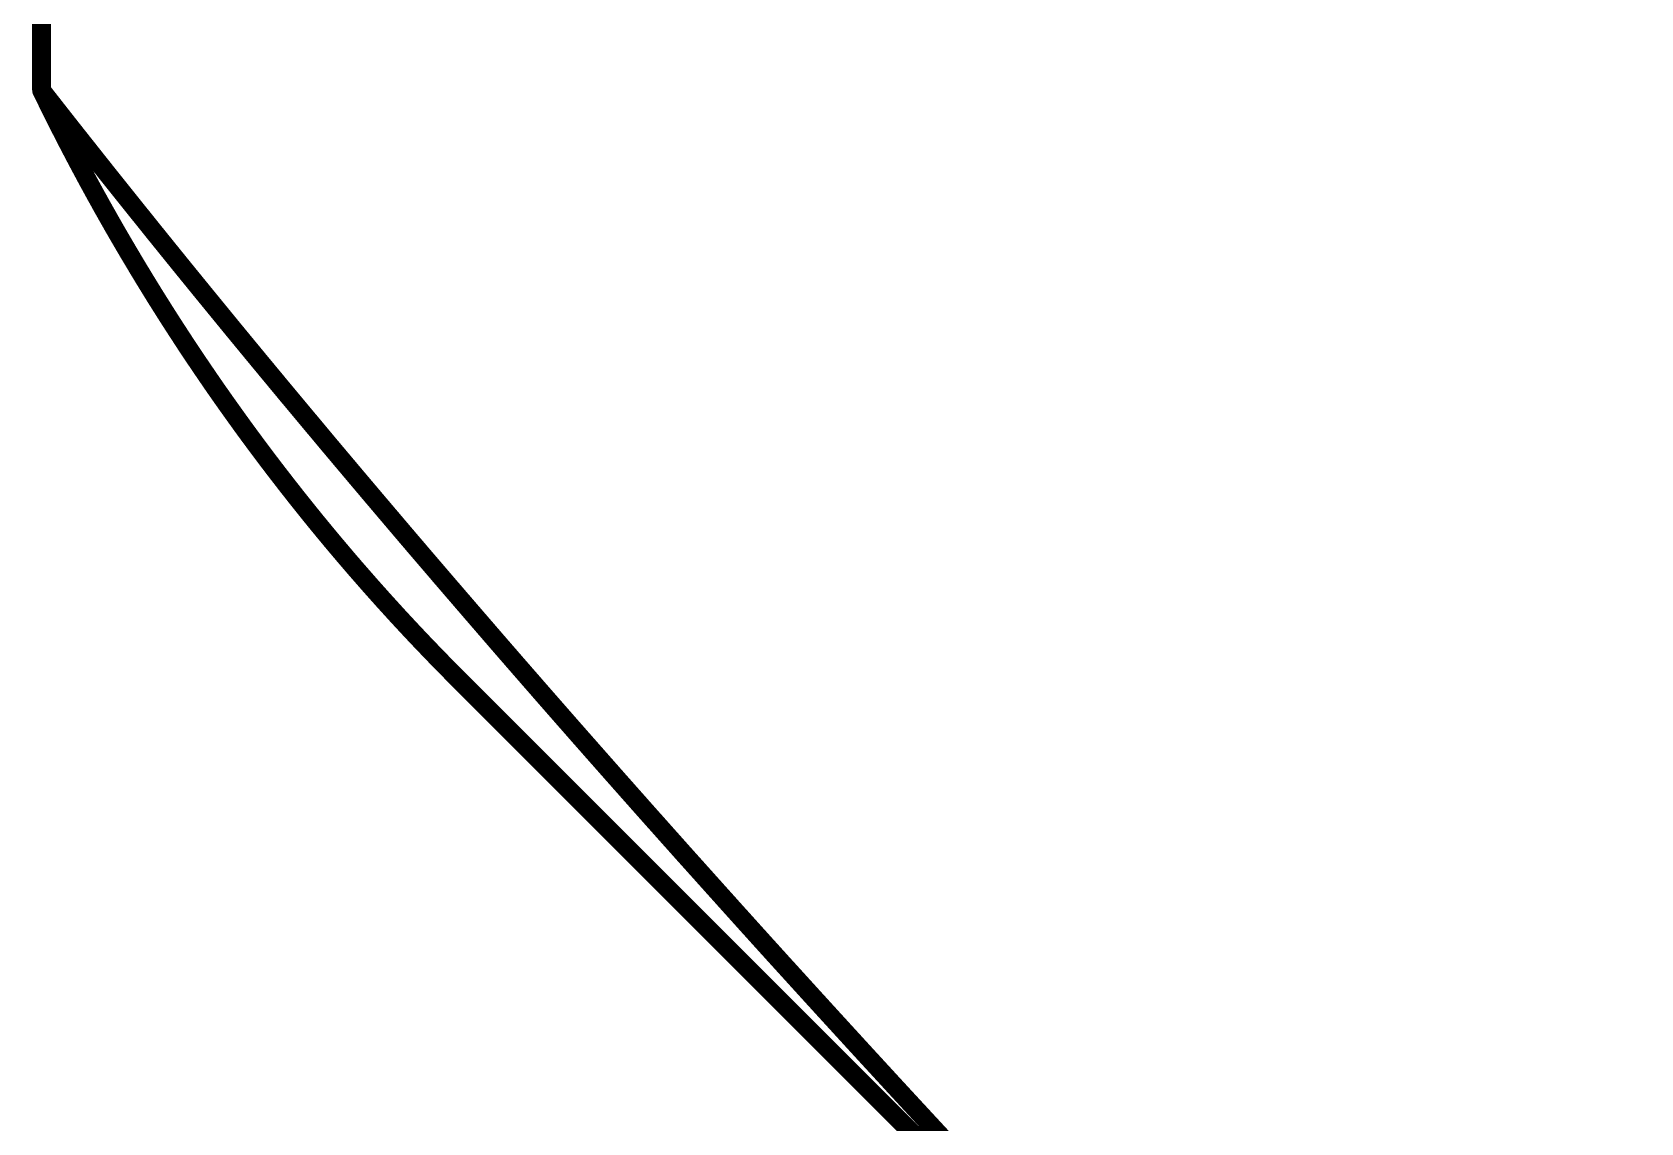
# Model space of a CAD drawing. Header units: inches. Extents: x 0 to 35.2, y -0.7 to 15.9.
# Drawn here: x 31.11369 to 31.15661, y 5.01399 to 5.04309 of the extents above; entities that cross this region are included whole.
import ezdxf

# ---------------------------------------------------------------- set-up
doc = ezdxf.new("R2010")
doc.units = ezdxf.units.IN
doc.header["$MEASUREMENT"] = 0
doc.layers.add('Dimensions', color=6, linetype='Continuous')

msp = doc.modelspace()

# ---------------------------------------------------------------- linework, layer by layer
at = {"layer": 'Dimensions'}
for points in [[(31.113943, 5.041537, 0.0005, 0.0005, 0), (31.113943, 5.630788, 0.0005, 0.0005, 0)], [(31.113943, 5.041537, 0.0005, 0.0005, 0), (31.114269, 5.041122, 0.0005, 0.0005, 0)], [(31.113943, 5.041537, 0.0005, 0.0005, 0), (31.114029, 5.041362, 0.0005, 0.0005, 0)], [(31.114029, 5.041362, 0.0005, 0.0005, 0), (31.114114, 5.041187, 0.0005, 0.0005, 0)], [(31.114114, 5.041187, 0.0005, 0.0005, 0), (31.114201, 5.041012, 0.0005, 0.0005, 0)], [(31.114201, 5.041012, 0.0005, 0.0005, 0), (31.114288, 5.040838, 0.0005, 0.0005, 0)], [(31.114269, 5.041122, 0.0005, 0.0005, 0), (31.114596, 5.040705, 0.0005, 0.0005, 0)], [(31.114288, 5.040838, 0.0005, 0.0005, 0), (31.114375, 5.040664, 0.0005, 0.0005, 0)], [(31.114375, 5.040664, 0.0005, 0.0005, 0), (31.114463, 5.04049, 0.0005, 0.0005, 0)], [(31.114596, 5.040705, 0.0005, 0.0005, 0), (31.114926, 5.040287, 0.0005, 0.0005, 0)], [(31.114463, 5.04049, 0.0005, 0.0005, 0), (31.114552, 5.040317, 0.0005, 0.0005, 0)], [(31.114552, 5.040317, 0.0005, 0.0005, 0), (31.114641, 5.040143, 0.0005, 0.0005, 0)], [(31.114641, 5.040143, 0.0005, 0.0005, 0), (31.114731, 5.03997, 0.0005, 0.0005, 0)], [(31.114926, 5.040287, 0.0005, 0.0005, 0), (31.115258, 5.039868, 0.0005, 0.0005, 0)], [(31.114731, 5.03997, 0.0005, 0.0005, 0), (31.114821, 5.039798, 0.0005, 0.0005, 0)], [(31.114821, 5.039798, 0.0005, 0.0005, 0), (31.114912, 5.039625, 0.0005, 0.0005, 0)], [(31.115258, 5.039868, 0.0005, 0.0005, 0), (31.115592, 5.039447, 0.0005, 0.0005, 0)], [(31.114912, 5.039625, 0.0005, 0.0005, 0), (31.115004, 5.039453, 0.0005, 0.0005, 0)], [(31.115004, 5.039453, 0.0005, 0.0005, 0), (31.115096, 5.039282, 0.0005, 0.0005, 0)], [(31.115592, 5.039447, 0.0005, 0.0005, 0), (31.115928, 5.039025, 0.0005, 0.0005, 0)], [(31.115096, 5.039282, 0.0005, 0.0005, 0), (31.115188, 5.03911, 0.0005, 0.0005, 0)], [(31.115188, 5.03911, 0.0005, 0.0005, 0), (31.115282, 5.038939, 0.0005, 0.0005, 0)], [(31.115282, 5.038939, 0.0005, 0.0005, 0), (31.115375, 5.038768, 0.0005, 0.0005, 0)], [(31.115928, 5.039025, 0.0005, 0.0005, 0), (31.116267, 5.038602, 0.0005, 0.0005, 0)], [(31.115375, 5.038768, 0.0005, 0.0005, 0), (31.11547, 5.038598, 0.0005, 0.0005, 0)], [(31.11547, 5.038598, 0.0005, 0.0005, 0), (31.115564, 5.038428, 0.0005, 0.0005, 0)], [(31.115564, 5.038428, 0.0005, 0.0005, 0), (31.11566, 5.038258, 0.0005, 0.0005, 0)], [(31.116267, 5.038602, 0.0005, 0.0005, 0), (31.116608, 5.038177, 0.0005, 0.0005, 0)], [(31.11566, 5.038258, 0.0005, 0.0005, 0), (31.115756, 5.038088, 0.0005, 0.0005, 0)], [(31.115756, 5.038088, 0.0005, 0.0005, 0), (31.115852, 5.037919, 0.0005, 0.0005, 0)], [(31.116608, 5.038177, 0.0005, 0.0005, 0), (31.11695, 5.037751, 0.0005, 0.0005, 0)], [(31.115852, 5.037919, 0.0005, 0.0005, 0), (31.115949, 5.03775, 0.0005, 0.0005, 0)], [(31.115949, 5.03775, 0.0005, 0.0005, 0), (31.116047, 5.037582, 0.0005, 0.0005, 0)], [(31.116047, 5.037582, 0.0005, 0.0005, 0), (31.116145, 5.037414, 0.0005, 0.0005, 0)], [(31.11695, 5.037751, 0.0005, 0.0005, 0), (31.117295, 5.037324, 0.0005, 0.0005, 0)], [(31.116145, 5.037414, 0.0005, 0.0005, 0), (31.116244, 5.037246, 0.0005, 0.0005, 0)], [(31.116244, 5.037246, 0.0005, 0.0005, 0), (31.116343, 5.037079, 0.0005, 0.0005, 0)], [(31.117295, 5.037324, 0.0005, 0.0005, 0), (31.117642, 5.036895, 0.0005, 0.0005, 0)], [(31.116343, 5.037079, 0.0005, 0.0005, 0), (31.116443, 5.036912, 0.0005, 0.0005, 0)], [(31.116443, 5.036912, 0.0005, 0.0005, 0), (31.116543, 5.036745, 0.0005, 0.0005, 0)], [(31.116543, 5.036745, 0.0005, 0.0005, 0), (31.116644, 5.036578, 0.0005, 0.0005, 0)], [(31.117642, 5.036895, 0.0005, 0.0005, 0), (31.117992, 5.036465, 0.0005, 0.0005, 0)], [(31.116644, 5.036578, 0.0005, 0.0005, 0), (31.116745, 5.036412, 0.0005, 0.0005, 0)], [(31.116745, 5.036412, 0.0005, 0.0005, 0), (31.116847, 5.036247, 0.0005, 0.0005, 0)], [(31.117992, 5.036465, 0.0005, 0.0005, 0), (31.118343, 5.036034, 0.0005, 0.0005, 0)], [(31.116847, 5.036247, 0.0005, 0.0005, 0), (31.116949, 5.036081, 0.0005, 0.0005, 0)], [(31.116949, 5.036081, 0.0005, 0.0005, 0), (31.117052, 5.035916, 0.0005, 0.0005, 0)], [(31.117052, 5.035916, 0.0005, 0.0005, 0), (31.117156, 5.035752, 0.0005, 0.0005, 0)], [(31.118343, 5.036034, 0.0005, 0.0005, 0), (31.118697, 5.035602, 0.0005, 0.0005, 0)], [(31.117156, 5.035752, 0.0005, 0.0005, 0), (31.117259, 5.035588, 0.0005, 0.0005, 0)], [(31.117259, 5.035588, 0.0005, 0.0005, 0), (31.117364, 5.035424, 0.0005, 0.0005, 0)], [(31.117364, 5.035424, 0.0005, 0.0005, 0), (31.117469, 5.03526, 0.0005, 0.0005, 0)], [(31.118697, 5.035602, 0.0005, 0.0005, 0), (31.119052, 5.035168, 0.0005, 0.0005, 0)], [(31.117469, 5.03526, 0.0005, 0.0005, 0), (31.117575, 5.035097, 0.0005, 0.0005, 0)], [(31.117575, 5.035097, 0.0005, 0.0005, 0), (31.117681, 5.034935, 0.0005, 0.0005, 0)], [(31.119052, 5.035168, 0.0005, 0.0005, 0), (31.11941, 5.034733, 0.0005, 0.0005, 0)], [(31.117681, 5.034935, 0.0005, 0.0005, 0), (31.117787, 5.034772, 0.0005, 0.0005, 0)], [(31.117787, 5.034772, 0.0005, 0.0005, 0), (31.117894, 5.034611, 0.0005, 0.0005, 0)], [(31.117894, 5.034611, 0.0005, 0.0005, 0), (31.118002, 5.034449, 0.0005, 0.0005, 0)], [(31.11941, 5.034733, 0.0005, 0.0005, 0), (31.11977, 5.034297, 0.0005, 0.0005, 0)], [(31.118002, 5.034449, 0.0005, 0.0005, 0), (31.11811, 5.034288, 0.0005, 0.0005, 0)], [(31.11811, 5.034288, 0.0005, 0.0005, 0), (31.118219, 5.034127, 0.0005, 0.0005, 0)], [(31.11977, 5.034297, 0.0005, 0.0005, 0), (31.120132, 5.03386, 0.0005, 0.0005, 0)], [(31.118219, 5.034127, 0.0005, 0.0005, 0), (31.118328, 5.033967, 0.0005, 0.0005, 0)], [(31.118328, 5.033967, 0.0005, 0.0005, 0), (31.118437, 5.033807, 0.0005, 0.0005, 0)], [(31.118437, 5.033807, 0.0005, 0.0005, 0), (31.118547, 5.033647, 0.0005, 0.0005, 0)], [(31.120132, 5.03386, 0.0005, 0.0005, 0), (31.120496, 5.033421, 0.0005, 0.0005, 0)], [(31.118547, 5.033647, 0.0005, 0.0005, 0), (31.118658, 5.033488, 0.0005, 0.0005, 0)], [(31.118658, 5.033488, 0.0005, 0.0005, 0), (31.118769, 5.03333, 0.0005, 0.0005, 0)], [(31.118769, 5.03333, 0.0005, 0.0005, 0), (31.118881, 5.033171, 0.0005, 0.0005, 0)], [(31.120496, 5.033421, 0.0005, 0.0005, 0), (31.120863, 5.032982, 0.0005, 0.0005, 0)], [(31.118881, 5.033171, 0.0005, 0.0005, 0), (31.118993, 5.033014, 0.0005, 0.0005, 0)], [(31.118993, 5.033014, 0.0005, 0.0005, 0), (31.119106, 5.032856, 0.0005, 0.0005, 0)], [(31.119106, 5.032856, 0.0005, 0.0005, 0), (31.119219, 5.032699, 0.0005, 0.0005, 0)], [(31.120863, 5.032982, 0.0005, 0.0005, 0), (31.121231, 5.032541, 0.0005, 0.0005, 0)], [(31.119219, 5.032699, 0.0005, 0.0005, 0), (31.119332, 5.032542, 0.0005, 0.0005, 0)], [(31.119332, 5.032542, 0.0005, 0.0005, 0), (31.119446, 5.032386, 0.0005, 0.0005, 0)], [(31.121231, 5.032541, 0.0005, 0.0005, 0), (31.121601, 5.032098, 0.0005, 0.0005, 0)], [(31.119446, 5.032386, 0.0005, 0.0005, 0), (31.119561, 5.032231, 0.0005, 0.0005, 0)], [(31.119561, 5.032231, 0.0005, 0.0005, 0), (31.119676, 5.032075, 0.0005, 0.0005, 0)], [(31.119676, 5.032075, 0.0005, 0.0005, 0), (31.119792, 5.03192, 0.0005, 0.0005, 0)], [(31.121601, 5.032098, 0.0005, 0.0005, 0), (31.121974, 5.031655, 0.0005, 0.0005, 0)], [(31.119792, 5.03192, 0.0005, 0.0005, 0), (31.119908, 5.031766, 0.0005, 0.0005, 0)], [(31.119908, 5.031766, 0.0005, 0.0005, 0), (31.120024, 5.031612, 0.0005, 0.0005, 0)], [(31.120024, 5.031612, 0.0005, 0.0005, 0), (31.120141, 5.031458, 0.0005, 0.0005, 0)], [(31.121974, 5.031655, 0.0005, 0.0005, 0), (31.122348, 5.031211, 0.0005, 0.0005, 0)], [(31.120141, 5.031458, 0.0005, 0.0005, 0), (31.120259, 5.031305, 0.0005, 0.0005, 0)], [(31.120259, 5.031305, 0.0005, 0.0005, 0), (31.120377, 5.031153, 0.0005, 0.0005, 0)], [(31.120377, 5.031153, 0.0005, 0.0005, 0), (31.120495, 5.031, 0.0005, 0.0005, 0)], [(31.122348, 5.031211, 0.0005, 0.0005, 0), (31.122725, 5.030765, 0.0005, 0.0005, 0)], [(31.120495, 5.031, 0.0005, 0.0005, 0), (31.120614, 5.030849, 0.0005, 0.0005, 0)], [(31.120614, 5.030849, 0.0005, 0.0005, 0), (31.120733, 5.030697, 0.0005, 0.0005, 0)], [(31.122725, 5.030765, 0.0005, 0.0005, 0), (31.123104, 5.030318, 0.0005, 0.0005, 0)], [(31.120733, 5.030697, 0.0005, 0.0005, 0), (31.120853, 5.030546, 0.0005, 0.0005, 0)], [(31.120853, 5.030546, 0.0005, 0.0005, 0), (31.120973, 5.030396, 0.0005, 0.0005, 0)], [(31.120973, 5.030396, 0.0005, 0.0005, 0), (31.121094, 5.030246, 0.0005, 0.0005, 0)], [(31.123104, 5.030318, 0.0005, 0.0005, 0), (31.123484, 5.02987, 0.0005, 0.0005, 0)], [(31.121094, 5.030246, 0.0005, 0.0005, 0), (31.121215, 5.030096, 0.0005, 0.0005, 0)], [(31.121215, 5.030096, 0.0005, 0.0005, 0), (31.121337, 5.029947, 0.0005, 0.0005, 0)], [(31.121337, 5.029947, 0.0005, 0.0005, 0), (31.121459, 5.029799, 0.0005, 0.0005, 0)], [(31.123484, 5.02987, 0.0005, 0.0005, 0), (31.123867, 5.02942, 0.0005, 0.0005, 0)], [(31.121459, 5.029799, 0.0005, 0.0005, 0), (31.121581, 5.029651, 0.0005, 0.0005, 0)], [(31.121581, 5.029651, 0.0005, 0.0005, 0), (31.121704, 5.029503, 0.0005, 0.0005, 0)], [(31.121704, 5.029503, 0.0005, 0.0005, 0), (31.121828, 5.029356, 0.0005, 0.0005, 0)], [(31.123867, 5.02942, 0.0005, 0.0005, 0), (31.124252, 5.02897, 0.0005, 0.0005, 0)], [(31.121828, 5.029356, 0.0005, 0.0005, 0), (31.121952, 5.02921, 0.0005, 0.0005, 0)], [(31.121952, 5.02921, 0.0005, 0.0005, 0), (31.122076, 5.029063, 0.0005, 0.0005, 0)], [(31.122076, 5.029063, 0.0005, 0.0005, 0), (31.122201, 5.028918, 0.0005, 0.0005, 0)], [(31.122201, 5.028918, 0.0005, 0.0005, 0), (31.122326, 5.028772, 0.0005, 0.0005, 0)], [(31.122326, 5.028772, 0.0005, 0.0005, 0), (31.122452, 5.028628, 0.0005, 0.0005, 0)], [(31.122452, 5.028628, 0.0005, 0.0005, 0), (31.122578, 5.028484, 0.0005, 0.0005, 0)], [(31.124252, 5.02897, 0.0005, 0.0005, 0), (31.124639, 5.028518, 0.0005, 0.0005, 0)], [(31.122578, 5.028484, 0.0005, 0.0005, 0), (31.122704, 5.02834, 0.0005, 0.0005, 0)], [(31.122704, 5.02834, 0.0005, 0.0005, 0), (31.122831, 5.028197, 0.0005, 0.0005, 0)], [(31.122831, 5.028197, 0.0005, 0.0005, 0), (31.122959, 5.028054, 0.0005, 0.0005, 0)], [(31.124639, 5.028518, 0.0005, 0.0005, 0), (31.125028, 5.028066, 0.0005, 0.0005, 0)], [(31.122959, 5.028054, 0.0005, 0.0005, 0), (31.123086, 5.027912, 0.0005, 0.0005, 0)], [(31.123086, 5.027912, 0.0005, 0.0005, 0), (31.123215, 5.02777, 0.0005, 0.0005, 0)], [(31.123215, 5.02777, 0.0005, 0.0005, 0), (31.123343, 5.027629, 0.0005, 0.0005, 0)], [(31.125028, 5.028066, 0.0005, 0.0005, 0), (31.125419, 5.027612, 0.0005, 0.0005, 0)], [(31.123343, 5.027629, 0.0005, 0.0005, 0), (31.123472, 5.027488, 0.0005, 0.0005, 0)], [(31.123472, 5.027488, 0.0005, 0.0005, 0), (31.123602, 5.027348, 0.0005, 0.0005, 0)], [(31.123602, 5.027348, 0.0005, 0.0005, 0), (31.123732, 5.027208, 0.0005, 0.0005, 0)], [(31.125419, 5.027612, 0.0005, 0.0005, 0), (31.125812, 5.027157, 0.0005, 0.0005, 0)], [(31.123732, 5.027208, 0.0005, 0.0005, 0), (31.123862, 5.027069, 0.0005, 0.0005, 0)], [(31.123862, 5.027069, 0.0005, 0.0005, 0), (31.123993, 5.02693, 0.0005, 0.0005, 0)], [(31.123993, 5.02693, 0.0005, 0.0005, 0), (31.124124, 5.026792, 0.0005, 0.0005, 0)], [(31.125812, 5.027157, 0.0005, 0.0005, 0), (31.126206, 5.026701, 0.0005, 0.0005, 0)], [(31.124124, 5.026792, 0.0005, 0.0005, 0), (31.124256, 5.026655, 0.0005, 0.0005, 0)], [(31.124256, 5.026655, 0.0005, 0.0005, 0), (31.124388, 5.026517, 0.0005, 0.0005, 0)], [(31.124388, 5.026517, 0.0005, 0.0005, 0), (31.12452, 5.026381, 0.0005, 0.0005, 0)], [(31.126206, 5.026701, 0.0005, 0.0005, 0), (31.126603, 5.026244, 0.0005, 0.0005, 0)], [(31.12452, 5.026381, 0.0005, 0.0005, 0), (31.124653, 5.026245, 0.0005, 0.0005, 0)], [(31.124653, 5.026245, 0.0005, 0.0005, 0), (31.124786, 5.026109, 0.0005, 0.0005, 0)], [(31.124786, 5.026109, 0.0005, 0.0005, 0), (31.12492, 5.025974, 0.0005, 0.0005, 0)], [(31.126603, 5.026244, 0.0005, 0.0005, 0), (31.127002, 5.025786, 0.0005, 0.0005, 0)], [(31.12492, 5.025974, 0.0005, 0.0005, 0), (31.125054, 5.02584, 0.0005, 0.0005, 0)], [(31.125054, 5.02584, 0.0005, 0.0005, 0), (31.156358, 4.994535, 0.0005, 0.0005, 0)], [(31.127002, 5.025786, 0.0005, 0.0005, 0), (31.127403, 5.025326, 0.0005, 0.0005, 0)], [(31.127403, 5.025326, 0.0005, 0.0005, 0), (31.127806, 5.024866, 0.0005, 0.0005, 0)], [(31.127806, 5.024866, 0.0005, 0.0005, 0), (31.128211, 5.024404, 0.0005, 0.0005, 0)], [(31.128211, 5.024404, 0.0005, 0.0005, 0), (31.128618, 5.023942, 0.0005, 0.0005, 0)], [(31.128618, 5.023942, 0.0005, 0.0005, 0), (31.129027, 5.023478, 0.0005, 0.0005, 0)], [(31.129027, 5.023478, 0.0005, 0.0005, 0), (31.129438, 5.023013, 0.0005, 0.0005, 0)], [(31.129438, 5.023013, 0.0005, 0.0005, 0), (31.12985, 5.022548, 0.0005, 0.0005, 0)], [(31.12985, 5.022548, 0.0005, 0.0005, 0), (31.130265, 5.022081, 0.0005, 0.0005, 0)], [(31.130265, 5.022081, 0.0005, 0.0005, 0), (31.130682, 5.021613, 0.0005, 0.0005, 0)], [(31.130682, 5.021613, 0.0005, 0.0005, 0), (31.1311, 5.021144, 0.0005, 0.0005, 0)], [(31.1311, 5.021144, 0.0005, 0.0005, 0), (31.131521, 5.020675, 0.0005, 0.0005, 0)], [(31.131521, 5.020675, 0.0005, 0.0005, 0), (31.131943, 5.020204, 0.0005, 0.0005, 0)], [(31.131943, 5.020204, 0.0005, 0.0005, 0), (31.132367, 5.019732, 0.0005, 0.0005, 0)], [(31.132367, 5.019732, 0.0005, 0.0005, 0), (31.132793, 5.019259, 0.0005, 0.0005, 0)], [(31.132793, 5.019259, 0.0005, 0.0005, 0), (31.133221, 5.018785, 0.0005, 0.0005, 0)], [(31.133221, 5.018785, 0.0005, 0.0005, 0), (31.133651, 5.01831, 0.0005, 0.0005, 0)], [(31.133651, 5.01831, 0.0005, 0.0005, 0), (31.134083, 5.017835, 0.0005, 0.0005, 0)], [(31.134083, 5.017835, 0.0005, 0.0005, 0), (31.134517, 5.017358, 0.0005, 0.0005, 0)], [(31.134517, 5.017358, 0.0005, 0.0005, 0), (31.134953, 5.01688, 0.0005, 0.0005, 0)], [(31.134953, 5.01688, 0.0005, 0.0005, 0), (31.13539, 5.016402, 0.0005, 0.0005, 0)], [(31.13539, 5.016402, 0.0005, 0.0005, 0), (31.135829, 5.015922, 0.0005, 0.0005, 0)], [(31.135829, 5.015922, 0.0005, 0.0005, 0), (31.13627, 5.015442, 0.0005, 0.0005, 0)], [(31.13627, 5.015442, 0.0005, 0.0005, 0), (31.136713, 5.01496, 0.0005, 0.0005, 0)], [(31.136713, 5.01496, 0.0005, 0.0005, 0), (31.137158, 5.014478, 0.0005, 0.0005, 0)], [(31.137158, 5.014478, 0.0005, 0.0005, 0), (31.137605, 5.013995, 0.0005, 0.0005, 0)], [(31.137605, 5.013995, 0.0005, 0.0005, 0), (31.138053, 5.013511, 0.0005, 0.0005, 0)]]:
    msp.add_lwpolyline(points, format="xyseb", dxfattribs=at)
for points in [[(31.113818, 5.041537, 0.00025, 0.00025, 1), (31.114068, 5.041537, 0.00025, 0.00025, 1)], [(31.113818, 5.041537, 0.00025, 0.00025, 1), (31.114068, 5.041537, 0.00025, 0.00025, 1)], [(31.113818, 5.041537, 0.00025, 0.00025, 1), (31.114068, 5.041537, 0.00025, 0.00025, 1)], [(31.113904, 5.041362, 0.00025, 0.00025, 1), (31.114154, 5.041362, 0.00025, 0.00025, 1)], [(31.113904, 5.041362, 0.00025, 0.00025, 1), (31.114154, 5.041362, 0.00025, 0.00025, 1)], [(31.113989, 5.041187, 0.00025, 0.00025, 1), (31.114239, 5.041187, 0.00025, 0.00025, 1)], [(31.113989, 5.041187, 0.00025, 0.00025, 1), (31.114239, 5.041187, 0.00025, 0.00025, 1)], [(31.114076, 5.041012, 0.00025, 0.00025, 1), (31.114326, 5.041012, 0.00025, 0.00025, 1)], [(31.114076, 5.041012, 0.00025, 0.00025, 1), (31.114326, 5.041012, 0.00025, 0.00025, 1)], [(31.114144, 5.041122, 0.00025, 0.00025, 1), (31.114394, 5.041122, 0.00025, 0.00025, 1)], [(31.114144, 5.041122, 0.00025, 0.00025, 1), (31.114394, 5.041122, 0.00025, 0.00025, 1)], [(31.114163, 5.040838, 0.00025, 0.00025, 1), (31.114413, 5.040838, 0.00025, 0.00025, 1)], [(31.114163, 5.040838, 0.00025, 0.00025, 1), (31.114413, 5.040838, 0.00025, 0.00025, 1)], [(31.11425, 5.040664, 0.00025, 0.00025, 1), (31.1145, 5.040664, 0.00025, 0.00025, 1)], [(31.11425, 5.040664, 0.00025, 0.00025, 1), (31.1145, 5.040664, 0.00025, 0.00025, 1)], [(31.114471, 5.040705, 0.00025, 0.00025, 1), (31.114721, 5.040705, 0.00025, 0.00025, 1)], [(31.114471, 5.040705, 0.00025, 0.00025, 1), (31.114721, 5.040705, 0.00025, 0.00025, 1)], [(31.114338, 5.04049, 0.00025, 0.00025, 1), (31.114588, 5.04049, 0.00025, 0.00025, 1)], [(31.114338, 5.04049, 0.00025, 0.00025, 1), (31.114588, 5.04049, 0.00025, 0.00025, 1)], [(31.114427, 5.040317, 0.00025, 0.00025, 1), (31.114677, 5.040317, 0.00025, 0.00025, 1)], [(31.114427, 5.040317, 0.00025, 0.00025, 1), (31.114677, 5.040317, 0.00025, 0.00025, 1)], [(31.114516, 5.040143, 0.00025, 0.00025, 1), (31.114766, 5.040143, 0.00025, 0.00025, 1)], [(31.114516, 5.040143, 0.00025, 0.00025, 1), (31.114766, 5.040143, 0.00025, 0.00025, 1)], [(31.114801, 5.040287, 0.00025, 0.00025, 1), (31.115051, 5.040287, 0.00025, 0.00025, 1)], [(31.114801, 5.040287, 0.00025, 0.00025, 1), (31.115051, 5.040287, 0.00025, 0.00025, 1)], [(31.114606, 5.03997, 0.00025, 0.00025, 1), (31.114856, 5.03997, 0.00025, 0.00025, 1)], [(31.114606, 5.03997, 0.00025, 0.00025, 1), (31.114856, 5.03997, 0.00025, 0.00025, 1)], [(31.114696, 5.039798, 0.00025, 0.00025, 1), (31.114946, 5.039798, 0.00025, 0.00025, 1)], [(31.114696, 5.039798, 0.00025, 0.00025, 1), (31.114946, 5.039798, 0.00025, 0.00025, 1)], [(31.115133, 5.039868, 0.00025, 0.00025, 1), (31.115383, 5.039868, 0.00025, 0.00025, 1)], [(31.115133, 5.039868, 0.00025, 0.00025, 1), (31.115383, 5.039868, 0.00025, 0.00025, 1)], [(31.114787, 5.039625, 0.00025, 0.00025, 1), (31.115037, 5.039625, 0.00025, 0.00025, 1)], [(31.114787, 5.039625, 0.00025, 0.00025, 1), (31.115037, 5.039625, 0.00025, 0.00025, 1)], [(31.114879, 5.039453, 0.00025, 0.00025, 1), (31.115129, 5.039453, 0.00025, 0.00025, 1)], [(31.114879, 5.039453, 0.00025, 0.00025, 1), (31.115129, 5.039453, 0.00025, 0.00025, 1)], [(31.115467, 5.039447, 0.00025, 0.00025, 1), (31.115717, 5.039447, 0.00025, 0.00025, 1)], [(31.115467, 5.039447, 0.00025, 0.00025, 1), (31.115717, 5.039447, 0.00025, 0.00025, 1)], [(31.114971, 5.039282, 0.00025, 0.00025, 1), (31.115221, 5.039282, 0.00025, 0.00025, 1)], [(31.114971, 5.039282, 0.00025, 0.00025, 1), (31.115221, 5.039282, 0.00025, 0.00025, 1)], [(31.115063, 5.03911, 0.00025, 0.00025, 1), (31.115313, 5.03911, 0.00025, 0.00025, 1)], [(31.115063, 5.03911, 0.00025, 0.00025, 1), (31.115313, 5.03911, 0.00025, 0.00025, 1)], [(31.115157, 5.038939, 0.00025, 0.00025, 1), (31.115407, 5.038939, 0.00025, 0.00025, 1)], [(31.115157, 5.038939, 0.00025, 0.00025, 1), (31.115407, 5.038939, 0.00025, 0.00025, 1)], [(31.115803, 5.039025, 0.00025, 0.00025, 1), (31.116053, 5.039025, 0.00025, 0.00025, 1)], [(31.115803, 5.039025, 0.00025, 0.00025, 1), (31.116053, 5.039025, 0.00025, 0.00025, 1)], [(31.11525, 5.038768, 0.00025, 0.00025, 1), (31.1155, 5.038768, 0.00025, 0.00025, 1)], [(31.11525, 5.038768, 0.00025, 0.00025, 1), (31.1155, 5.038768, 0.00025, 0.00025, 1)], [(31.115345, 5.038598, 0.00025, 0.00025, 1), (31.115595, 5.038598, 0.00025, 0.00025, 1)], [(31.115345, 5.038598, 0.00025, 0.00025, 1), (31.115595, 5.038598, 0.00025, 0.00025, 1)], [(31.115439, 5.038428, 0.00025, 0.00025, 1), (31.115689, 5.038428, 0.00025, 0.00025, 1)], [(31.115439, 5.038428, 0.00025, 0.00025, 1), (31.115689, 5.038428, 0.00025, 0.00025, 1)], [(31.116142, 5.038602, 0.00025, 0.00025, 1), (31.116392, 5.038602, 0.00025, 0.00025, 1)], [(31.116142, 5.038602, 0.00025, 0.00025, 1), (31.116392, 5.038602, 0.00025, 0.00025, 1)], [(31.115535, 5.038258, 0.00025, 0.00025, 1), (31.115785, 5.038258, 0.00025, 0.00025, 1)], [(31.115535, 5.038258, 0.00025, 0.00025, 1), (31.115785, 5.038258, 0.00025, 0.00025, 1)], [(31.115631, 5.038088, 0.00025, 0.00025, 1), (31.115881, 5.038088, 0.00025, 0.00025, 1)], [(31.115631, 5.038088, 0.00025, 0.00025, 1), (31.115881, 5.038088, 0.00025, 0.00025, 1)], [(31.116483, 5.038177, 0.00025, 0.00025, 1), (31.116733, 5.038177, 0.00025, 0.00025, 1)], [(31.116483, 5.038177, 0.00025, 0.00025, 1), (31.116733, 5.038177, 0.00025, 0.00025, 1)], [(31.115727, 5.037919, 0.00025, 0.00025, 1), (31.115977, 5.037919, 0.00025, 0.00025, 1)], [(31.115727, 5.037919, 0.00025, 0.00025, 1), (31.115977, 5.037919, 0.00025, 0.00025, 1)], [(31.115824, 5.03775, 0.00025, 0.00025, 1), (31.116074, 5.03775, 0.00025, 0.00025, 1)], [(31.115824, 5.03775, 0.00025, 0.00025, 1), (31.116074, 5.03775, 0.00025, 0.00025, 1)], [(31.115922, 5.037582, 0.00025, 0.00025, 1), (31.116172, 5.037582, 0.00025, 0.00025, 1)], [(31.115922, 5.037582, 0.00025, 0.00025, 1), (31.116172, 5.037582, 0.00025, 0.00025, 1)], [(31.116825, 5.037751, 0.00025, 0.00025, 1), (31.117075, 5.037751, 0.00025, 0.00025, 1)], [(31.116825, 5.037751, 0.00025, 0.00025, 1), (31.117075, 5.037751, 0.00025, 0.00025, 1)], [(31.11602, 5.037414, 0.00025, 0.00025, 1), (31.11627, 5.037414, 0.00025, 0.00025, 1)], [(31.11602, 5.037414, 0.00025, 0.00025, 1), (31.11627, 5.037414, 0.00025, 0.00025, 1)], [(31.116119, 5.037246, 0.00025, 0.00025, 1), (31.116369, 5.037246, 0.00025, 0.00025, 1)], [(31.116119, 5.037246, 0.00025, 0.00025, 1), (31.116369, 5.037246, 0.00025, 0.00025, 1)], [(31.11717, 5.037324, 0.00025, 0.00025, 1), (31.11742, 5.037324, 0.00025, 0.00025, 1)], [(31.11717, 5.037324, 0.00025, 0.00025, 1), (31.11742, 5.037324, 0.00025, 0.00025, 1)], [(31.116218, 5.037079, 0.00025, 0.00025, 1), (31.116468, 5.037079, 0.00025, 0.00025, 1)], [(31.116218, 5.037079, 0.00025, 0.00025, 1), (31.116468, 5.037079, 0.00025, 0.00025, 1)], [(31.116318, 5.036912, 0.00025, 0.00025, 1), (31.116567, 5.036912, 0.00025, 0.00025, 1)], [(31.116318, 5.036912, 0.00025, 0.00025, 1), (31.116567, 5.036912, 0.00025, 0.00025, 1)], [(31.116418, 5.036745, 0.00025, 0.00025, 1), (31.116668, 5.036745, 0.00025, 0.00025, 1)], [(31.116418, 5.036745, 0.00025, 0.00025, 1), (31.116668, 5.036745, 0.00025, 0.00025, 1)], [(31.117518, 5.036895, 0.00025, 0.00025, 1), (31.117767, 5.036895, 0.00025, 0.00025, 1)], [(31.117518, 5.036895, 0.00025, 0.00025, 1), (31.117767, 5.036895, 0.00025, 0.00025, 1)], [(31.116519, 5.036578, 0.00025, 0.00025, 1), (31.116769, 5.036578, 0.00025, 0.00025, 1)], [(31.116519, 5.036578, 0.00025, 0.00025, 1), (31.116769, 5.036578, 0.00025, 0.00025, 1)], [(31.11662, 5.036412, 0.00025, 0.00025, 1), (31.11687, 5.036412, 0.00025, 0.00025, 1)], [(31.11662, 5.036412, 0.00025, 0.00025, 1), (31.11687, 5.036412, 0.00025, 0.00025, 1)], [(31.117867, 5.036465, 0.00025, 0.00025, 1), (31.118117, 5.036465, 0.00025, 0.00025, 1)], [(31.117867, 5.036465, 0.00025, 0.00025, 1), (31.118117, 5.036465, 0.00025, 0.00025, 1)], [(31.116722, 5.036247, 0.00025, 0.00025, 1), (31.116972, 5.036247, 0.00025, 0.00025, 1)], [(31.116722, 5.036247, 0.00025, 0.00025, 1), (31.116972, 5.036247, 0.00025, 0.00025, 1)], [(31.116824, 5.036081, 0.00025, 0.00025, 1), (31.117074, 5.036081, 0.00025, 0.00025, 1)], [(31.116824, 5.036081, 0.00025, 0.00025, 1), (31.117074, 5.036081, 0.00025, 0.00025, 1)], [(31.116927, 5.035916, 0.00025, 0.00025, 1), (31.117177, 5.035916, 0.00025, 0.00025, 1)], [(31.116927, 5.035916, 0.00025, 0.00025, 1), (31.117177, 5.035916, 0.00025, 0.00025, 1)], [(31.118218, 5.036034, 0.00025, 0.00025, 1), (31.118468, 5.036034, 0.00025, 0.00025, 1)], [(31.118218, 5.036034, 0.00025, 0.00025, 1), (31.118468, 5.036034, 0.00025, 0.00025, 1)], [(31.117031, 5.035752, 0.00025, 0.00025, 1), (31.117281, 5.035752, 0.00025, 0.00025, 1)], [(31.117031, 5.035752, 0.00025, 0.00025, 1), (31.117281, 5.035752, 0.00025, 0.00025, 1)], [(31.117134, 5.035588, 0.00025, 0.00025, 1), (31.117385, 5.035588, 0.00025, 0.00025, 1)], [(31.117134, 5.035588, 0.00025, 0.00025, 1), (31.117385, 5.035588, 0.00025, 0.00025, 1)], [(31.117239, 5.035424, 0.00025, 0.00025, 1), (31.117489, 5.035424, 0.00025, 0.00025, 1)], [(31.117239, 5.035424, 0.00025, 0.00025, 1), (31.117489, 5.035424, 0.00025, 0.00025, 1)], [(31.118572, 5.035602, 0.00025, 0.00025, 1), (31.118822, 5.035602, 0.00025, 0.00025, 1)], [(31.118572, 5.035602, 0.00025, 0.00025, 1), (31.118822, 5.035602, 0.00025, 0.00025, 1)], [(31.117344, 5.03526, 0.00025, 0.00025, 1), (31.117594, 5.03526, 0.00025, 0.00025, 1)], [(31.117344, 5.03526, 0.00025, 0.00025, 1), (31.117594, 5.03526, 0.00025, 0.00025, 1)], [(31.11745, 5.035097, 0.00025, 0.00025, 1), (31.1177, 5.035097, 0.00025, 0.00025, 1)], [(31.11745, 5.035097, 0.00025, 0.00025, 1), (31.1177, 5.035097, 0.00025, 0.00025, 1)], [(31.118927, 5.035168, 0.00025, 0.00025, 1), (31.119177, 5.035168, 0.00025, 0.00025, 1)], [(31.118927, 5.035168, 0.00025, 0.00025, 1), (31.119177, 5.035168, 0.00025, 0.00025, 1)], [(31.117556, 5.034935, 0.00025, 0.00025, 1), (31.117806, 5.034935, 0.00025, 0.00025, 1)], [(31.117556, 5.034935, 0.00025, 0.00025, 1), (31.117806, 5.034935, 0.00025, 0.00025, 1)], [(31.117662, 5.034772, 0.00025, 0.00025, 1), (31.117912, 5.034772, 0.00025, 0.00025, 1)], [(31.117662, 5.034772, 0.00025, 0.00025, 1), (31.117912, 5.034772, 0.00025, 0.00025, 1)], [(31.117769, 5.034611, 0.00025, 0.00025, 1), (31.118019, 5.034611, 0.00025, 0.00025, 1)], [(31.117769, 5.034611, 0.00025, 0.00025, 1), (31.118019, 5.034611, 0.00025, 0.00025, 1)], [(31.119285, 5.034733, 0.00025, 0.00025, 1), (31.119535, 5.034733, 0.00025, 0.00025, 1)], [(31.119285, 5.034733, 0.00025, 0.00025, 1), (31.119535, 5.034733, 0.00025, 0.00025, 1)], [(31.117877, 5.034449, 0.00025, 0.00025, 1), (31.118127, 5.034449, 0.00025, 0.00025, 1)], [(31.117877, 5.034449, 0.00025, 0.00025, 1), (31.118127, 5.034449, 0.00025, 0.00025, 1)], [(31.117985, 5.034288, 0.00025, 0.00025, 1), (31.118235, 5.034288, 0.00025, 0.00025, 1)], [(31.117985, 5.034288, 0.00025, 0.00025, 1), (31.118235, 5.034288, 0.00025, 0.00025, 1)], [(31.119645, 5.034297, 0.00025, 0.00025, 1), (31.119895, 5.034297, 0.00025, 0.00025, 1)], [(31.119645, 5.034297, 0.00025, 0.00025, 1), (31.119895, 5.034297, 0.00025, 0.00025, 1)], [(31.118094, 5.034127, 0.00025, 0.00025, 1), (31.118344, 5.034127, 0.00025, 0.00025, 1)], [(31.118094, 5.034127, 0.00025, 0.00025, 1), (31.118344, 5.034127, 0.00025, 0.00025, 1)], [(31.118203, 5.033967, 0.00025, 0.00025, 1), (31.118453, 5.033967, 0.00025, 0.00025, 1)], [(31.118203, 5.033967, 0.00025, 0.00025, 1), (31.118453, 5.033967, 0.00025, 0.00025, 1)], [(31.118312, 5.033807, 0.00025, 0.00025, 1), (31.118562, 5.033807, 0.00025, 0.00025, 1)], [(31.118312, 5.033807, 0.00025, 0.00025, 1), (31.118562, 5.033807, 0.00025, 0.00025, 1)], [(31.120007, 5.03386, 0.00025, 0.00025, 1), (31.120257, 5.03386, 0.00025, 0.00025, 1)], [(31.120007, 5.03386, 0.00025, 0.00025, 1), (31.120257, 5.03386, 0.00025, 0.00025, 1)], [(31.118423, 5.033647, 0.00025, 0.00025, 1), (31.118672, 5.033647, 0.00025, 0.00025, 1)], [(31.118423, 5.033647, 0.00025, 0.00025, 1), (31.118672, 5.033647, 0.00025, 0.00025, 1)], [(31.118533, 5.033488, 0.00025, 0.00025, 1), (31.118783, 5.033488, 0.00025, 0.00025, 1)], [(31.118533, 5.033488, 0.00025, 0.00025, 1), (31.118783, 5.033488, 0.00025, 0.00025, 1)], [(31.118644, 5.03333, 0.00025, 0.00025, 1), (31.118894, 5.03333, 0.00025, 0.00025, 1)], [(31.118644, 5.03333, 0.00025, 0.00025, 1), (31.118894, 5.03333, 0.00025, 0.00025, 1)], [(31.120371, 5.033421, 0.00025, 0.00025, 1), (31.120621, 5.033421, 0.00025, 0.00025, 1)], [(31.120371, 5.033421, 0.00025, 0.00025, 1), (31.120621, 5.033421, 0.00025, 0.00025, 1)], [(31.118756, 5.033171, 0.00025, 0.00025, 1), (31.119006, 5.033171, 0.00025, 0.00025, 1)], [(31.118756, 5.033171, 0.00025, 0.00025, 1), (31.119006, 5.033171, 0.00025, 0.00025, 1)], [(31.118868, 5.033014, 0.00025, 0.00025, 1), (31.119118, 5.033014, 0.00025, 0.00025, 1)], [(31.118868, 5.033014, 0.00025, 0.00025, 1), (31.119118, 5.033014, 0.00025, 0.00025, 1)], [(31.118981, 5.032856, 0.00025, 0.00025, 1), (31.119231, 5.032856, 0.00025, 0.00025, 1)], [(31.118981, 5.032856, 0.00025, 0.00025, 1), (31.119231, 5.032856, 0.00025, 0.00025, 1)], [(31.120738, 5.032982, 0.00025, 0.00025, 1), (31.120987, 5.032982, 0.00025, 0.00025, 1)], [(31.120738, 5.032982, 0.00025, 0.00025, 1), (31.120987, 5.032982, 0.00025, 0.00025, 1)], [(31.119094, 5.032699, 0.00025, 0.00025, 1), (31.119344, 5.032699, 0.00025, 0.00025, 1)], [(31.119094, 5.032699, 0.00025, 0.00025, 1), (31.119344, 5.032699, 0.00025, 0.00025, 1)], [(31.119207, 5.032542, 0.00025, 0.00025, 1), (31.119457, 5.032542, 0.00025, 0.00025, 1)], [(31.119207, 5.032542, 0.00025, 0.00025, 1), (31.119457, 5.032542, 0.00025, 0.00025, 1)], [(31.121106, 5.032541, 0.00025, 0.00025, 1), (31.121356, 5.032541, 0.00025, 0.00025, 1)], [(31.121106, 5.032541, 0.00025, 0.00025, 1), (31.121356, 5.032541, 0.00025, 0.00025, 1)], [(31.119322, 5.032386, 0.00025, 0.00025, 1), (31.119571, 5.032386, 0.00025, 0.00025, 1)], [(31.119322, 5.032386, 0.00025, 0.00025, 1), (31.119571, 5.032386, 0.00025, 0.00025, 1)], [(31.119436, 5.032231, 0.00025, 0.00025, 1), (31.119686, 5.032231, 0.00025, 0.00025, 1)], [(31.119436, 5.032231, 0.00025, 0.00025, 1), (31.119686, 5.032231, 0.00025, 0.00025, 1)], [(31.119551, 5.032075, 0.00025, 0.00025, 1), (31.119801, 5.032075, 0.00025, 0.00025, 1)], [(31.119551, 5.032075, 0.00025, 0.00025, 1), (31.119801, 5.032075, 0.00025, 0.00025, 1)], [(31.121476, 5.032098, 0.00025, 0.00025, 1), (31.121726, 5.032098, 0.00025, 0.00025, 1)], [(31.121476, 5.032098, 0.00025, 0.00025, 1), (31.121726, 5.032098, 0.00025, 0.00025, 1)], [(31.119667, 5.03192, 0.00025, 0.00025, 1), (31.119917, 5.03192, 0.00025, 0.00025, 1)], [(31.119667, 5.03192, 0.00025, 0.00025, 1), (31.119917, 5.03192, 0.00025, 0.00025, 1)], [(31.119783, 5.031766, 0.00025, 0.00025, 1), (31.120033, 5.031766, 0.00025, 0.00025, 1)], [(31.119783, 5.031766, 0.00025, 0.00025, 1), (31.120033, 5.031766, 0.00025, 0.00025, 1)], [(31.119899, 5.031612, 0.00025, 0.00025, 1), (31.120149, 5.031612, 0.00025, 0.00025, 1)], [(31.119899, 5.031612, 0.00025, 0.00025, 1), (31.120149, 5.031612, 0.00025, 0.00025, 1)], [(31.121849, 5.031655, 0.00025, 0.00025, 1), (31.122099, 5.031655, 0.00025, 0.00025, 1)], [(31.121849, 5.031655, 0.00025, 0.00025, 1), (31.122099, 5.031655, 0.00025, 0.00025, 1)], [(31.120016, 5.031458, 0.00025, 0.00025, 1), (31.120266, 5.031458, 0.00025, 0.00025, 1)], [(31.120016, 5.031458, 0.00025, 0.00025, 1), (31.120266, 5.031458, 0.00025, 0.00025, 1)], [(31.120134, 5.031305, 0.00025, 0.00025, 1), (31.120384, 5.031305, 0.00025, 0.00025, 1)], [(31.120134, 5.031305, 0.00025, 0.00025, 1), (31.120384, 5.031305, 0.00025, 0.00025, 1)], [(31.120252, 5.031153, 0.00025, 0.00025, 1), (31.120502, 5.031153, 0.00025, 0.00025, 1)], [(31.120252, 5.031153, 0.00025, 0.00025, 1), (31.120502, 5.031153, 0.00025, 0.00025, 1)], [(31.122223, 5.031211, 0.00025, 0.00025, 1), (31.122473, 5.031211, 0.00025, 0.00025, 1)], [(31.122223, 5.031211, 0.00025, 0.00025, 1), (31.122473, 5.031211, 0.00025, 0.00025, 1)], [(31.12037, 5.031, 0.00025, 0.00025, 1), (31.12062, 5.031, 0.00025, 0.00025, 1)], [(31.12037, 5.031, 0.00025, 0.00025, 1), (31.12062, 5.031, 0.00025, 0.00025, 1)], [(31.120489, 5.030849, 0.00025, 0.00025, 1), (31.120739, 5.030849, 0.00025, 0.00025, 1)], [(31.120489, 5.030849, 0.00025, 0.00025, 1), (31.120739, 5.030849, 0.00025, 0.00025, 1)], [(31.1226, 5.030765, 0.00025, 0.00025, 1), (31.12285, 5.030765, 0.00025, 0.00025, 1)], [(31.1226, 5.030765, 0.00025, 0.00025, 1), (31.12285, 5.030765, 0.00025, 0.00025, 1)], [(31.120608, 5.030697, 0.00025, 0.00025, 1), (31.120858, 5.030697, 0.00025, 0.00025, 1)], [(31.120608, 5.030697, 0.00025, 0.00025, 1), (31.120858, 5.030697, 0.00025, 0.00025, 1)], [(31.120728, 5.030546, 0.00025, 0.00025, 1), (31.120978, 5.030546, 0.00025, 0.00025, 1)], [(31.120728, 5.030546, 0.00025, 0.00025, 1), (31.120978, 5.030546, 0.00025, 0.00025, 1)], [(31.120848, 5.030396, 0.00025, 0.00025, 1), (31.121098, 5.030396, 0.00025, 0.00025, 1)], [(31.120848, 5.030396, 0.00025, 0.00025, 1), (31.121098, 5.030396, 0.00025, 0.00025, 1)], [(31.122979, 5.030318, 0.00025, 0.00025, 1), (31.123229, 5.030318, 0.00025, 0.00025, 1)], [(31.122979, 5.030318, 0.00025, 0.00025, 1), (31.123229, 5.030318, 0.00025, 0.00025, 1)], [(31.120969, 5.030246, 0.00025, 0.00025, 1), (31.121219, 5.030246, 0.00025, 0.00025, 1)], [(31.120969, 5.030246, 0.00025, 0.00025, 1), (31.121219, 5.030246, 0.00025, 0.00025, 1)], [(31.12109, 5.030096, 0.00025, 0.00025, 1), (31.12134, 5.030096, 0.00025, 0.00025, 1)], [(31.12109, 5.030096, 0.00025, 0.00025, 1), (31.12134, 5.030096, 0.00025, 0.00025, 1)], [(31.121212, 5.029947, 0.00025, 0.00025, 1), (31.121462, 5.029947, 0.00025, 0.00025, 1)], [(31.121212, 5.029947, 0.00025, 0.00025, 1), (31.121462, 5.029947, 0.00025, 0.00025, 1)], [(31.123359, 5.02987, 0.00025, 0.00025, 1), (31.123609, 5.02987, 0.00025, 0.00025, 1)], [(31.123359, 5.02987, 0.00025, 0.00025, 1), (31.123609, 5.02987, 0.00025, 0.00025, 1)], [(31.121334, 5.029799, 0.00025, 0.00025, 1), (31.121584, 5.029799, 0.00025, 0.00025, 1)], [(31.121334, 5.029799, 0.00025, 0.00025, 1), (31.121584, 5.029799, 0.00025, 0.00025, 1)], [(31.121456, 5.029651, 0.00025, 0.00025, 1), (31.121706, 5.029651, 0.00025, 0.00025, 1)], [(31.121456, 5.029651, 0.00025, 0.00025, 1), (31.121706, 5.029651, 0.00025, 0.00025, 1)], [(31.121579, 5.029503, 0.00025, 0.00025, 1), (31.121829, 5.029503, 0.00025, 0.00025, 1)], [(31.121579, 5.029503, 0.00025, 0.00025, 1), (31.121829, 5.029503, 0.00025, 0.00025, 1)], [(31.123742, 5.02942, 0.00025, 0.00025, 1), (31.123992, 5.02942, 0.00025, 0.00025, 1)], [(31.123742, 5.02942, 0.00025, 0.00025, 1), (31.123992, 5.02942, 0.00025, 0.00025, 1)], [(31.121703, 5.029356, 0.00025, 0.00025, 1), (31.121953, 5.029356, 0.00025, 0.00025, 1)], [(31.121703, 5.029356, 0.00025, 0.00025, 1), (31.121953, 5.029356, 0.00025, 0.00025, 1)], [(31.121827, 5.02921, 0.00025, 0.00025, 1), (31.122077, 5.02921, 0.00025, 0.00025, 1)], [(31.121827, 5.02921, 0.00025, 0.00025, 1), (31.122077, 5.02921, 0.00025, 0.00025, 1)], [(31.121951, 5.029063, 0.00025, 0.00025, 1), (31.122201, 5.029063, 0.00025, 0.00025, 1)], [(31.121951, 5.029063, 0.00025, 0.00025, 1), (31.122201, 5.029063, 0.00025, 0.00025, 1)], [(31.122076, 5.028918, 0.00025, 0.00025, 1), (31.122326, 5.028918, 0.00025, 0.00025, 1)], [(31.122076, 5.028918, 0.00025, 0.00025, 1), (31.122326, 5.028918, 0.00025, 0.00025, 1)], [(31.122201, 5.028772, 0.00025, 0.00025, 1), (31.122451, 5.028772, 0.00025, 0.00025, 1)], [(31.122201, 5.028772, 0.00025, 0.00025, 1), (31.122451, 5.028772, 0.00025, 0.00025, 1)], [(31.122327, 5.028628, 0.00025, 0.00025, 1), (31.122577, 5.028628, 0.00025, 0.00025, 1)], [(31.122327, 5.028628, 0.00025, 0.00025, 1), (31.122577, 5.028628, 0.00025, 0.00025, 1)], [(31.124127, 5.02897, 0.00025, 0.00025, 1), (31.124377, 5.02897, 0.00025, 0.00025, 1)], [(31.124127, 5.02897, 0.00025, 0.00025, 1), (31.124377, 5.02897, 0.00025, 0.00025, 1)], [(31.122453, 5.028484, 0.00025, 0.00025, 1), (31.122703, 5.028484, 0.00025, 0.00025, 1)], [(31.122453, 5.028484, 0.00025, 0.00025, 1), (31.122703, 5.028484, 0.00025, 0.00025, 1)], [(31.122579, 5.02834, 0.00025, 0.00025, 1), (31.122829, 5.02834, 0.00025, 0.00025, 1)], [(31.122579, 5.02834, 0.00025, 0.00025, 1), (31.122829, 5.02834, 0.00025, 0.00025, 1)], [(31.122706, 5.028197, 0.00025, 0.00025, 1), (31.122956, 5.028197, 0.00025, 0.00025, 1)], [(31.122706, 5.028197, 0.00025, 0.00025, 1), (31.122956, 5.028197, 0.00025, 0.00025, 1)], [(31.124514, 5.028518, 0.00025, 0.00025, 1), (31.124764, 5.028518, 0.00025, 0.00025, 1)], [(31.124514, 5.028518, 0.00025, 0.00025, 1), (31.124764, 5.028518, 0.00025, 0.00025, 1)], [(31.122834, 5.028054, 0.00025, 0.00025, 1), (31.123084, 5.028054, 0.00025, 0.00025, 1)], [(31.122834, 5.028054, 0.00025, 0.00025, 1), (31.123084, 5.028054, 0.00025, 0.00025, 1)], [(31.122961, 5.027912, 0.00025, 0.00025, 1), (31.123212, 5.027912, 0.00025, 0.00025, 1)], [(31.122961, 5.027912, 0.00025, 0.00025, 1), (31.123212, 5.027912, 0.00025, 0.00025, 1)], [(31.12309, 5.02777, 0.00025, 0.00025, 1), (31.12334, 5.02777, 0.00025, 0.00025, 1)], [(31.12309, 5.02777, 0.00025, 0.00025, 1), (31.12334, 5.02777, 0.00025, 0.00025, 1)], [(31.124903, 5.028066, 0.00025, 0.00025, 1), (31.125153, 5.028066, 0.00025, 0.00025, 1)], [(31.124903, 5.028066, 0.00025, 0.00025, 1), (31.125153, 5.028066, 0.00025, 0.00025, 1)], [(31.123218, 5.027629, 0.00025, 0.00025, 1), (31.123468, 5.027629, 0.00025, 0.00025, 1)], [(31.123218, 5.027629, 0.00025, 0.00025, 1), (31.123468, 5.027629, 0.00025, 0.00025, 1)], [(31.123348, 5.027488, 0.00025, 0.00025, 1), (31.123597, 5.027488, 0.00025, 0.00025, 1)], [(31.123348, 5.027488, 0.00025, 0.00025, 1), (31.123597, 5.027488, 0.00025, 0.00025, 1)], [(31.123477, 5.027348, 0.00025, 0.00025, 1), (31.123727, 5.027348, 0.00025, 0.00025, 1)], [(31.123477, 5.027348, 0.00025, 0.00025, 1), (31.123727, 5.027348, 0.00025, 0.00025, 1)], [(31.125294, 5.027612, 0.00025, 0.00025, 1), (31.125544, 5.027612, 0.00025, 0.00025, 1)], [(31.125294, 5.027612, 0.00025, 0.00025, 1), (31.125544, 5.027612, 0.00025, 0.00025, 1)], [(31.123607, 5.027208, 0.00025, 0.00025, 1), (31.123857, 5.027208, 0.00025, 0.00025, 1)], [(31.123607, 5.027208, 0.00025, 0.00025, 1), (31.123857, 5.027208, 0.00025, 0.00025, 1)], [(31.123737, 5.027069, 0.00025, 0.00025, 1), (31.123987, 5.027069, 0.00025, 0.00025, 1)], [(31.123737, 5.027069, 0.00025, 0.00025, 1), (31.123987, 5.027069, 0.00025, 0.00025, 1)], [(31.123868, 5.02693, 0.00025, 0.00025, 1), (31.124118, 5.02693, 0.00025, 0.00025, 1)], [(31.123868, 5.02693, 0.00025, 0.00025, 1), (31.124118, 5.02693, 0.00025, 0.00025, 1)], [(31.125687, 5.027157, 0.00025, 0.00025, 1), (31.125937, 5.027157, 0.00025, 0.00025, 1)], [(31.125687, 5.027157, 0.00025, 0.00025, 1), (31.125937, 5.027157, 0.00025, 0.00025, 1)], [(31.123999, 5.026792, 0.00025, 0.00025, 1), (31.124249, 5.026792, 0.00025, 0.00025, 1)], [(31.123999, 5.026792, 0.00025, 0.00025, 1), (31.124249, 5.026792, 0.00025, 0.00025, 1)], [(31.124131, 5.026655, 0.00025, 0.00025, 1), (31.124381, 5.026655, 0.00025, 0.00025, 1)], [(31.124131, 5.026655, 0.00025, 0.00025, 1), (31.124381, 5.026655, 0.00025, 0.00025, 1)], [(31.124263, 5.026517, 0.00025, 0.00025, 1), (31.124513, 5.026517, 0.00025, 0.00025, 1)], [(31.124263, 5.026517, 0.00025, 0.00025, 1), (31.124513, 5.026517, 0.00025, 0.00025, 1)], [(31.126082, 5.026701, 0.00025, 0.00025, 1), (31.126331, 5.026701, 0.00025, 0.00025, 1)], [(31.126082, 5.026701, 0.00025, 0.00025, 1), (31.126331, 5.026701, 0.00025, 0.00025, 1)], [(31.124395, 5.026381, 0.00025, 0.00025, 1), (31.124645, 5.026381, 0.00025, 0.00025, 1)], [(31.124395, 5.026381, 0.00025, 0.00025, 1), (31.124645, 5.026381, 0.00025, 0.00025, 1)], [(31.124528, 5.026245, 0.00025, 0.00025, 1), (31.124778, 5.026245, 0.00025, 0.00025, 1)], [(31.124528, 5.026245, 0.00025, 0.00025, 1), (31.124778, 5.026245, 0.00025, 0.00025, 1)], [(31.124661, 5.026109, 0.00025, 0.00025, 1), (31.124911, 5.026109, 0.00025, 0.00025, 1)], [(31.124661, 5.026109, 0.00025, 0.00025, 1), (31.124911, 5.026109, 0.00025, 0.00025, 1)], [(31.126478, 5.026244, 0.00025, 0.00025, 1), (31.126728, 5.026244, 0.00025, 0.00025, 1)], [(31.126478, 5.026244, 0.00025, 0.00025, 1), (31.126728, 5.026244, 0.00025, 0.00025, 1)], [(31.124795, 5.025974, 0.00025, 0.00025, 1), (31.125045, 5.025974, 0.00025, 0.00025, 1)], [(31.124795, 5.025974, 0.00025, 0.00025, 1), (31.125045, 5.025974, 0.00025, 0.00025, 1)], [(31.124929, 5.02584, 0.00025, 0.00025, 1), (31.125179, 5.02584, 0.00025, 0.00025, 1)], [(31.124929, 5.02584, 0.00025, 0.00025, 1), (31.125179, 5.02584, 0.00025, 0.00025, 1)], [(31.126877, 5.025786, 0.00025, 0.00025, 1), (31.127127, 5.025786, 0.00025, 0.00025, 1)], [(31.126877, 5.025786, 0.00025, 0.00025, 1), (31.127127, 5.025786, 0.00025, 0.00025, 1)], [(31.127278, 5.025326, 0.00025, 0.00025, 1), (31.127528, 5.025326, 0.00025, 0.00025, 1)], [(31.127278, 5.025326, 0.00025, 0.00025, 1), (31.127528, 5.025326, 0.00025, 0.00025, 1)], [(31.127681, 5.024866, 0.00025, 0.00025, 1), (31.127931, 5.024866, 0.00025, 0.00025, 1)], [(31.127681, 5.024866, 0.00025, 0.00025, 1), (31.127931, 5.024866, 0.00025, 0.00025, 1)], [(31.128086, 5.024404, 0.00025, 0.00025, 1), (31.128336, 5.024404, 0.00025, 0.00025, 1)], [(31.128086, 5.024404, 0.00025, 0.00025, 1), (31.128336, 5.024404, 0.00025, 0.00025, 1)], [(31.128493, 5.023942, 0.00025, 0.00025, 1), (31.128743, 5.023942, 0.00025, 0.00025, 1)], [(31.128493, 5.023942, 0.00025, 0.00025, 1), (31.128743, 5.023942, 0.00025, 0.00025, 1)], [(31.128902, 5.023478, 0.00025, 0.00025, 1), (31.129152, 5.023478, 0.00025, 0.00025, 1)], [(31.128902, 5.023478, 0.00025, 0.00025, 1), (31.129152, 5.023478, 0.00025, 0.00025, 1)], [(31.129313, 5.023013, 0.00025, 0.00025, 1), (31.129563, 5.023013, 0.00025, 0.00025, 1)], [(31.129313, 5.023013, 0.00025, 0.00025, 1), (31.129563, 5.023013, 0.00025, 0.00025, 1)], [(31.129725, 5.022548, 0.00025, 0.00025, 1), (31.129975, 5.022548, 0.00025, 0.00025, 1)], [(31.129725, 5.022548, 0.00025, 0.00025, 1), (31.129975, 5.022548, 0.00025, 0.00025, 1)], [(31.13014, 5.022081, 0.00025, 0.00025, 1), (31.13039, 5.022081, 0.00025, 0.00025, 1)], [(31.13014, 5.022081, 0.00025, 0.00025, 1), (31.13039, 5.022081, 0.00025, 0.00025, 1)], [(31.130557, 5.021613, 0.00025, 0.00025, 1), (31.130807, 5.021613, 0.00025, 0.00025, 1)], [(31.130557, 5.021613, 0.00025, 0.00025, 1), (31.130807, 5.021613, 0.00025, 0.00025, 1)], [(31.130975, 5.021144, 0.00025, 0.00025, 1), (31.131225, 5.021144, 0.00025, 0.00025, 1)], [(31.130975, 5.021144, 0.00025, 0.00025, 1), (31.131225, 5.021144, 0.00025, 0.00025, 1)], [(31.131396, 5.020675, 0.00025, 0.00025, 1), (31.131646, 5.020675, 0.00025, 0.00025, 1)], [(31.131396, 5.020675, 0.00025, 0.00025, 1), (31.131646, 5.020675, 0.00025, 0.00025, 1)], [(31.131818, 5.020204, 0.00025, 0.00025, 1), (31.132068, 5.020204, 0.00025, 0.00025, 1)], [(31.131818, 5.020204, 0.00025, 0.00025, 1), (31.132068, 5.020204, 0.00025, 0.00025, 1)], [(31.132242, 5.019732, 0.00025, 0.00025, 1), (31.132492, 5.019732, 0.00025, 0.00025, 1)], [(31.132242, 5.019732, 0.00025, 0.00025, 1), (31.132492, 5.019732, 0.00025, 0.00025, 1)], [(31.132668, 5.019259, 0.00025, 0.00025, 1), (31.132918, 5.019259, 0.00025, 0.00025, 1)], [(31.132668, 5.019259, 0.00025, 0.00025, 1), (31.132918, 5.019259, 0.00025, 0.00025, 1)], [(31.133096, 5.018785, 0.00025, 0.00025, 1), (31.133346, 5.018785, 0.00025, 0.00025, 1)], [(31.133096, 5.018785, 0.00025, 0.00025, 1), (31.133346, 5.018785, 0.00025, 0.00025, 1)], [(31.133526, 5.01831, 0.00025, 0.00025, 1), (31.133776, 5.01831, 0.00025, 0.00025, 1)], [(31.133526, 5.01831, 0.00025, 0.00025, 1), (31.133776, 5.01831, 0.00025, 0.00025, 1)], [(31.133958, 5.017835, 0.00025, 0.00025, 1), (31.134208, 5.017835, 0.00025, 0.00025, 1)], [(31.133958, 5.017835, 0.00025, 0.00025, 1), (31.134208, 5.017835, 0.00025, 0.00025, 1)], [(31.134392, 5.017358, 0.00025, 0.00025, 1), (31.134642, 5.017358, 0.00025, 0.00025, 1)], [(31.134392, 5.017358, 0.00025, 0.00025, 1), (31.134642, 5.017358, 0.00025, 0.00025, 1)], [(31.134828, 5.01688, 0.00025, 0.00025, 1), (31.135078, 5.01688, 0.00025, 0.00025, 1)], [(31.134828, 5.01688, 0.00025, 0.00025, 1), (31.135078, 5.01688, 0.00025, 0.00025, 1)], [(31.135265, 5.016402, 0.00025, 0.00025, 1), (31.135515, 5.016402, 0.00025, 0.00025, 1)], [(31.135265, 5.016402, 0.00025, 0.00025, 1), (31.135515, 5.016402, 0.00025, 0.00025, 1)], [(31.135704, 5.015922, 0.00025, 0.00025, 1), (31.135954, 5.015922, 0.00025, 0.00025, 1)], [(31.135704, 5.015922, 0.00025, 0.00025, 1), (31.135954, 5.015922, 0.00025, 0.00025, 1)], [(31.136145, 5.015442, 0.00025, 0.00025, 1), (31.136395, 5.015442, 0.00025, 0.00025, 1)], [(31.136145, 5.015442, 0.00025, 0.00025, 1), (31.136395, 5.015442, 0.00025, 0.00025, 1)], [(31.136588, 5.01496, 0.00025, 0.00025, 1), (31.136838, 5.01496, 0.00025, 0.00025, 1)], [(31.136588, 5.01496, 0.00025, 0.00025, 1), (31.136838, 5.01496, 0.00025, 0.00025, 1)], [(31.137033, 5.014478, 0.00025, 0.00025, 1), (31.137283, 5.014478, 0.00025, 0.00025, 1)], [(31.137033, 5.014478, 0.00025, 0.00025, 1), (31.137283, 5.014478, 0.00025, 0.00025, 1)], [(31.13748, 5.013995, 0.00025, 0.00025, 1), (31.13773, 5.013995, 0.00025, 0.00025, 1)], [(31.13748, 5.013995, 0.00025, 0.00025, 1), (31.13773, 5.013995, 0.00025, 0.00025, 1)]]:
    msp.add_lwpolyline(points, format="xyseb", close=True, dxfattribs=at)

doc.saveas('drawing.dxf')
